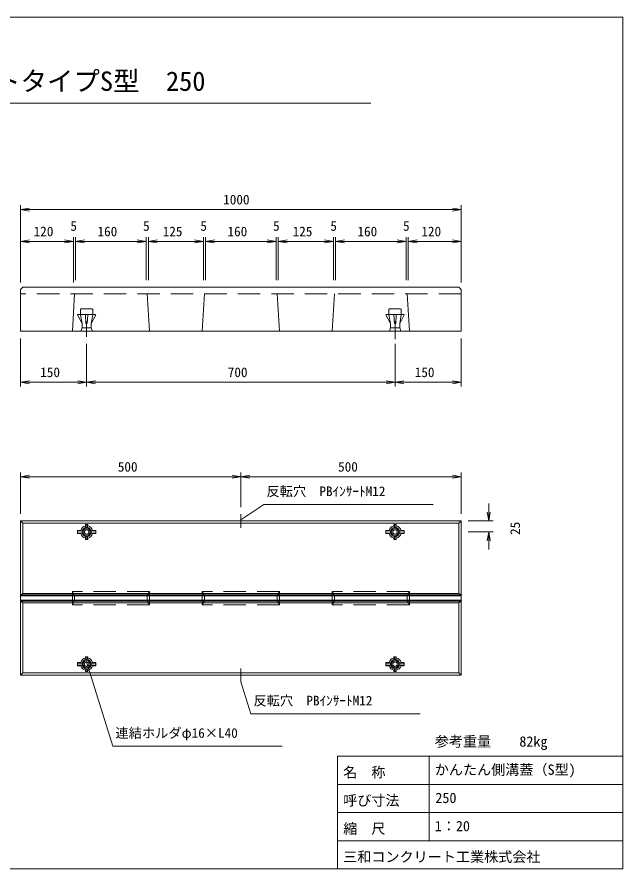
# Model space of a CAD drawing. Units: millimetres, scale not verified. Extents: x 1573 to 15247, y 1105 to 10775.
# Drawn here: x 8370 to 15247, y 1105 to 10775 of the extents above; entities that cross this region are included whole.
import ezdxf
from ezdxf.enums import TextEntityAlignment as Align

# ---------------------------------------------------------------- set-up
doc = ezdxf.new("R2010")
doc.units = ezdxf.units.MM
doc.header["$LTSCALE"] = 20
doc.linetypes.add('USER1', pattern=[19, 12.7, -6.3])
doc.linetypes.add('USER3', pattern=[13, 10, -1, 1, -1])
for name, color, linetype, lineweight in [('0_2', 7, 'Continuous', 9), ('D-STR-DIM（寸法）', 7, 'Continuous', 18), ('D-STR-HTXT（旗揚げ）', 7, 'Continuous', 18), ('D-STR-STR1（構造物）', 7, 'Continuous', 18), ('D-STR（構造物外形線）', 1, 'Continuous', 18), ('D-TTL(外枠）', 2, 'Continuous', 18), ('D-TTL-LINE（枠内）', 2, 'Continuous', 18)]:
    doc.layers.add(name, color=color, linetype=linetype, lineweight=lineweight)
for name, color, linetype in [('D-STR-TXT（文字）', 7, 'Continuous'), ('D-TTL-TXT（文字）', 7, 'Continuous'), ('用紙-用紙-GR1_02', 7, 'Continuous')]:
    doc.layers.add(name, color=color, linetype=linetype)
doc.styles.add('ＭＳ ゴシック', font='')
doc.styles.get('ＭＳ ゴシック').set_extended_font_data('MS Gothic')

msp = doc.modelspace()

# ---------------------------------------------------------------- linework, layer by layer
at = {"layer": '0_2'}
for p, q in [((8410.44, 8589.97), (8510.44, 8606.63)), ((13310.44, 8606.63), (13410.44, 8589.97)), ((8510.44, 8573.3), (8410.44, 8589.97)), ((8410.44, 8589.97), (8510.44, 8589.97)), ((13410.44, 8589.97), (13310.44, 8573.3)), ((13410.44, 8589.97), (13310.44, 8589.97)), ((8410.44, 8228.19), (8510.44, 8244.86)), ((8510.44, 8211.52), (8410.44, 8228.19)), ((8410.44, 8228.19), (8510.44, 8228.19)), ((8910.44, 8244.86), (9010.44, 8228.19)), ((9010.44, 8228.19), (8910.44, 8228.19)), ((9010.44, 8228.19), (8910.44, 8211.52)), ((9035.44, 8228.19), (9135.44, 8244.86)), ((9135.44, 8211.52), (9035.44, 8228.19)), ((9035.44, 8228.19), (9135.44, 8228.19)), ((9735.44, 8244.86), (9835.44, 8228.19)), ((9835.44, 8228.19), (9735.44, 8228.19)), ((9835.44, 8228.19), (9735.44, 8211.52)), ((9860.44, 8228.19), (9960.44, 8244.86)), ((9960.44, 8211.52), (9860.44, 8228.19)), ((9860.44, 8228.19), (9960.44, 8228.19)), ((10385.44, 8244.86), (10485.44, 8228.19)), ((10485.44, 8228.19), (10385.44, 8228.19)), ((10485.44, 8228.19), (10385.44, 8211.52)), ((10510.44, 8228.19), (10610.44, 8244.86)), ((10610.44, 8211.52), (10510.44, 8228.19)), ((10510.44, 8228.19), (10610.44, 8228.19)), ((11210.44, 8244.86), (11310.44, 8228.19)), ((11310.44, 8228.19), (11210.44, 8211.52)), ((11310.44, 8228.19), (11210.44, 8228.19)), ((11335.44, 8228.19), (11435.44, 8244.86)), ((11435.44, 8211.52), (11335.44, 8228.19)), ((11335.44, 8228.19), (11435.44, 8228.19)), ((11860.44, 8244.86), (11960.44, 8228.19)), ((11960.44, 8228.19), (11860.44, 8211.52)), ((11960.44, 8228.19), (11860.44, 8228.19)), ((11985.44, 8228.19), (12085.44, 8244.86)), ((12085.44, 8211.52), (11985.44, 8228.19)), ((11985.44, 8228.19), (12085.44, 8228.19)), ((12685.44, 8244.86), (12785.44, 8228.19)), ((12785.44, 8228.19), (12685.44, 8228.19)), ((12785.44, 8228.19), (12685.44, 8211.52)), ((12810.44, 8228.19), (12910.44, 8244.86)), ((12810.44, 8228.19), (12910.44, 8228.19)), ((12910.44, 8211.52), (12810.44, 8228.19)), ((13310.44, 8244.86), (13410.44, 8228.19)), ((13410.44, 8228.19), (13310.44, 8211.52)), ((13410.44, 8228.19), (13310.44, 8228.19)), ((8410.44, 6629.9), (8510.44, 6646.57)), ((8510.44, 6613.24), (8410.44, 6629.9)), ((8410.44, 6629.9), (8510.44, 6629.9)), ((9060.44, 6646.57), (9160.44, 6629.9)), ((9160.44, 6629.9), (9060.44, 6613.24)), ((9160.44, 6629.9), (9060.44, 6629.9)), ((9160.44, 6629.9), (9260.44, 6646.57)), ((9260.44, 6613.24), (9160.44, 6629.9)), ((9160.44, 6629.9), (9260.44, 6629.9)), ((12560.44, 6646.57), (12660.44, 6629.9)), ((12660.44, 6629.9), (12560.44, 6613.24)), ((12660.44, 6629.9), (12560.44, 6629.9)), ((12660.44, 6629.9), (12760.44, 6646.57)), ((12760.44, 6613.24), (12660.44, 6629.9)), ((12660.44, 6629.9), (12760.44, 6629.9)), ((13310.44, 6646.57), (13410.44, 6629.9)), ((13410.44, 6629.9), (13310.44, 6613.24)), ((13410.44, 6629.9), (13310.44, 6629.9)), ((8410.44, 5556.75), (8510.44, 5573.41)), ((8510.44, 5540.08), (8410.44, 5556.75)), ((8410.44, 5556.75), (8510.44, 5556.75)), ((10810.44, 5573.41), (10910.44, 5556.75)), ((10910.44, 5556.75), (10810.44, 5540.08)), ((10910.44, 5556.75), (10810.44, 5556.75)), ((10910.44, 5556.75), (11010.44, 5573.41)), ((11010.44, 5540.08), (10910.44, 5556.75)), ((10910.44, 5556.75), (11010.44, 5556.75)), ((13310.44, 5573.41), (13410.44, 5556.75)), ((13410.44, 5556.75), (13310.44, 5540.08)), ((13410.44, 5556.75), (13310.44, 5556.75)), ((13723.45, 5054.95), (13706.78, 5154.95)), ((13740.12, 5154.95), (13723.45, 5054.95)), ((13723.45, 5054.95), (13723.45, 5154.95)), ((13706.78, 4829.95), (13723.45, 4929.95)), ((13723.45, 4929.95), (13740.12, 4829.95)), ((13723.45, 4929.95), (13723.45, 4829.95))]:
    msp.add_line(p, q, dxfattribs=at)
at = {"layer": 'D-STR-DIM（寸法）'}
for p, q in [((8410.44, 7762.8), (8410.44, 8639.97)), ((13410.44, 7762.8), (13410.44, 8639.97)), ((8510.44, 8589.97), (13310.44, 8589.97)), ((8510.44, 8228.19), (8910.44, 8228.19)), ((9010.44, 7762.8), (9010.44, 8278.19)), ((9035.44, 7787.8), (9035.44, 8278.19)), ((9135.44, 8228.19), (9735.44, 8228.19)), ((9835.44, 7787.8), (9835.44, 8278.19)), ((9860.44, 7787.8), (9860.44, 8278.19)), ((9960.44, 8228.19), (10385.44, 8228.19)), ((10485.44, 7787.8), (10485.44, 8278.19)), ((10510.44, 7787.8), (10510.44, 8278.19)), ((11210.44, 8228.19), (10610.44, 8228.19)), ((11310.44, 7787.8), (11310.44, 8278.19)), ((11335.44, 7787.8), (11335.44, 8278.19)), ((11860.44, 8228.19), (11435.44, 8228.19)), ((11960.44, 7787.8), (11960.44, 8278.19)), ((11985.44, 7787.8), (11985.44, 8278.19)), ((12685.44, 8228.19), (12085.44, 8228.19)), ((12785.44, 7787.8), (12785.44, 8278.19)), ((12810.44, 7787.8), (12810.44, 8278.19)), ((13310.44, 8228.19), (12910.44, 8228.19)), ((8410.44, 7127.8), (8410.44, 6579.9)), ((9160.44, 7063.93), (9160.44, 6579.9)), ((12660.44, 7063.93), (12660.44, 6579.9)), ((13410.44, 7127.8), (13410.44, 6579.9)), ((9060.44, 6629.9), (8510.44, 6629.9)), ((12560.44, 6629.9), (9260.44, 6629.9)), ((12760.44, 6629.9), (13310.44, 6629.9)), ((8410.44, 5134.95), (8410.44, 5606.75)), ((10810.44, 5556.75), (8510.44, 5556.75)), ((10910.44, 5211.77), (10910.44, 5606.75)), ((13310.44, 5556.75), (11010.44, 5556.75)), ((13410.44, 5134.95), (13410.44, 5606.75)), ((13723.45, 5154.95), (13723.45, 5254.95)), ((13490.44, 5054.95), (13773.45, 5054.95)), ((13490.44, 4929.95), (13773.45, 4929.95)), ((13723.45, 4829.95), (13723.45, 4729.95))]:
    msp.add_line(p, q, dxfattribs=at)
at = {"layer": 'D-STR-HTXT（旗揚げ）'}
for p, q in [((10910, 5066.53), (11169.54, 5243.15)), ((11169.54, 5243.15), (13092.59, 5243.15)), ((9160.44, 3454.95), (9456, 2500.13)), ((9160.44, 3454.73), (9455.94, 2500.13)), ((10910.44, 3228.13), (11022.13, 2867.3)), ((11022.13, 2867.3), (12945.18, 2867.3)), ((9455.94, 2500.13), (11378.98, 2500.13))]:
    msp.add_line(p, q, dxfattribs=at)
at = {"layer": 'D-STR-STR1（構造物）'}
for p, q in [((9090.44, 7455.3), (9090.44, 7397.8)), ((9222.94, 7462.8), (9097.94, 7462.8)), ((9230.44, 7397.8), (9230.44, 7455.3)), ((12590.44, 7397.8), (12590.44, 7455.3)), ((12597.94, 7462.8), (12722.94, 7462.8)), ((12730.44, 7455.3), (12730.44, 7397.8)), ((9057.53, 7393.82), (9107.94, 7297.8)), ((9260.94, 7397.8), (9059.94, 7397.8)), ((9091.21, 7393.37), (9107.94, 7297.8)), ((9148.09, 7394.8), (9152.94, 7297.8)), ((9169.94, 7397.8), (9150.94, 7397.8)), ((9167.94, 7297.8), (9172.79, 7394.8)), ((9212.94, 7297.8), (9263.35, 7393.82)), ((9212.94, 7297.8), (9229.66, 7393.37)), ((12607.94, 7297.8), (12557.53, 7393.82)), ((12559.94, 7397.8), (12760.94, 7397.8)), ((12607.94, 7297.8), (12591.21, 7393.37)), ((12652.94, 7297.8), (12648.09, 7394.8)), ((12650.94, 7397.8), (12669.94, 7397.8)), ((12672.79, 7394.8), (12667.94, 7297.8)), ((12763.35, 7393.82), (12712.94, 7297.8)), ((12729.66, 7393.37), (12712.94, 7297.8)), ((9107.94, 7247.8), (9107.94, 7297.8)), ((9152.94, 7297.8), (9167.94, 7297.8)), ((9160.44, 7143.93), (9160.44, 7324.72)), ((9160.44, 7143.93), (9160.44, 7324.72)), ((9212.94, 7247.8), (9212.94, 7297.8)), ((12607.94, 7247.8), (12607.94, 7297.8)), ((12667.94, 7297.8), (12652.94, 7297.8)), ((12660.44, 7117.41), (12660.44, 7324.72)), ((12660.44, 7143.93), (12660.44, 7324.72)), ((12712.94, 7247.8), (12712.94, 7297.8)), ((9107.94, 7247.8), (9095.44, 7207.8)), ((9107.94, 7247.8), (9212.94, 7247.8)), ((9212.94, 7247.8), (9225.44, 7207.8)), ((12607.94, 7247.8), (12595.44, 7207.8)), ((12712.94, 7247.8), (12607.94, 7247.8)), ((12712.94, 7247.8), (12725.44, 7207.8)), ((10910.44, 5131.77), (10910.44, 4978.57)), ((9055.44, 4917.17), (9055.44, 4943.17)), ((9109.45, 4942.67), (9055.44, 4942.67)), ((9059.94, 4947.67), (9092.66, 4947.67)), ((9109.45, 4942.67), (9092.66, 4947.67)), ((9147.94, 4999.04), (9147.94, 5010.67)), ((9152.94, 4982.13), (9147.94, 4999.04)), ((9152.44, 5015.17), (9168.44, 5015.17)), ((9152.94, 5015.17), (9152.94, 4982.13)), ((9167.94, 5015.17), (9167.94, 4982.13)), ((9172.94, 4999.04), (9167.94, 4982.13)), ((9172.94, 5010.67), (9172.94, 4999.04)), ((9228.21, 4947.67), (9211.43, 4942.67)), ((9265.44, 4942.67), (9211.43, 4942.67)), ((9260.94, 4947.67), (9228.21, 4947.67)), ((9265.44, 4917.17), (9265.44, 4943.17)), ((12555.44, 4917.17), (12555.44, 4943.17)), ((12555.44, 4942.67), (12609.45, 4942.67)), ((12559.94, 4947.67), (12592.66, 4947.67)), ((12592.66, 4947.67), (12609.45, 4942.67)), ((12647.94, 5010.67), (12647.94, 4999.04)), ((12647.94, 4999.04), (12652.94, 4982.13)), ((12668.44, 5015.17), (12652.44, 5015.17)), ((12652.94, 5015.17), (12652.94, 4982.13)), ((12667.94, 5015.17), (12667.94, 4982.13)), ((12667.94, 4982.13), (12672.94, 4999.04)), ((12672.94, 4999.04), (12672.94, 5010.67)), ((12711.43, 4942.67), (12728.21, 4947.67)), ((12711.43, 4942.67), (12765.44, 4942.67)), ((12760.94, 4947.67), (12728.21, 4947.67)), ((12765.44, 4917.17), (12765.44, 4943.17)), ((9109.45, 4917.67), (9055.44, 4917.67)), ((9092.66, 4912.67), (9059.94, 4912.67)), ((9092.66, 4912.67), (9109.45, 4917.67)), ((9152.94, 4878.2), (9147.94, 4861.29)), ((9147.94, 4849.67), (9147.94, 4861.29)), ((9168.44, 4845.17), (9152.44, 4845.17)), ((9152.94, 4878.2), (9152.94, 4845.17)), ((9167.94, 4878.2), (9172.94, 4861.29)), ((9167.94, 4878.2), (9167.94, 4845.17)), ((9172.94, 4861.29), (9172.94, 4849.67)), ((9228.21, 4912.67), (9211.43, 4917.67)), ((9265.44, 4917.67), (9211.43, 4917.67)), ((9260.94, 4912.67), (9228.21, 4912.67)), ((12555.44, 4917.67), (12609.45, 4917.67)), ((12559.94, 4912.67), (12592.66, 4912.67)), ((12592.66, 4912.67), (12609.45, 4917.67)), ((12652.94, 4878.2), (12647.94, 4861.29)), ((12647.94, 4861.29), (12647.94, 4849.67)), ((12652.44, 4845.17), (12668.44, 4845.17)), ((12652.94, 4878.2), (12652.94, 4845.17)), ((12667.94, 4878.2), (12672.94, 4861.29)), ((12667.94, 4878.2), (12667.94, 4845.17)), ((12672.94, 4849.67), (12672.94, 4861.29)), ((12711.43, 4917.67), (12765.44, 4917.67)), ((12728.21, 4912.67), (12711.43, 4917.67)), ((12728.21, 4912.67), (12760.94, 4912.67)), ((9147.94, 3510.23), (9147.94, 3498.6)), ((9152.94, 3481.69), (9147.94, 3498.6)), ((9168.44, 3514.73), (9152.44, 3514.73)), ((9152.94, 3481.69), (9152.94, 3514.73)), ((9167.94, 3481.69), (9167.94, 3514.73)), ((9167.94, 3481.69), (9172.94, 3498.6)), ((9172.94, 3498.6), (9172.94, 3510.23)), ((12647.94, 3498.6), (12647.94, 3510.23)), ((12652.94, 3481.69), (12647.94, 3498.6)), ((12652.44, 3514.73), (12668.44, 3514.73)), ((12652.94, 3481.69), (12652.94, 3514.73)), ((12667.94, 3481.69), (12667.94, 3514.73)), ((12667.94, 3481.69), (12672.94, 3498.6)), ((12672.94, 3510.23), (12672.94, 3498.6)), ((9055.44, 3442.73), (9055.44, 3416.73)), ((9109.45, 3442.23), (9055.44, 3442.23)), ((9109.45, 3417.23), (9055.44, 3417.23)), ((9092.66, 3447.23), (9059.94, 3447.23)), ((9059.94, 3412.23), (9092.66, 3412.23)), ((9092.66, 3447.23), (9109.45, 3442.23)), ((9109.45, 3417.23), (9092.66, 3412.23)), ((9228.21, 3447.23), (9211.43, 3442.23)), ((9265.44, 3442.23), (9211.43, 3442.23)), ((9265.44, 3417.23), (9211.43, 3417.23)), ((9228.21, 3412.23), (9211.43, 3417.23)), ((9260.94, 3447.23), (9228.21, 3447.23)), ((9260.94, 3412.23), (9228.21, 3412.23)), ((9265.44, 3442.73), (9265.44, 3416.73)), ((12555.44, 3442.73), (12555.44, 3416.73)), ((12555.44, 3442.23), (12609.45, 3442.23)), ((12555.44, 3417.23), (12609.45, 3417.23)), ((12559.94, 3447.23), (12592.66, 3447.23)), ((12559.94, 3412.23), (12592.66, 3412.23)), ((12592.66, 3447.23), (12609.45, 3442.23)), ((12592.66, 3412.23), (12609.45, 3417.23)), ((12728.21, 3447.23), (12711.43, 3442.23)), ((12711.43, 3442.23), (12765.44, 3442.23)), ((12711.43, 3417.23), (12728.21, 3412.23)), ((12711.43, 3417.23), (12765.44, 3417.23)), ((12728.21, 3447.23), (12760.94, 3447.23)), ((12760.94, 3412.23), (12728.21, 3412.23)), ((12765.44, 3442.73), (12765.44, 3416.73)), ((9152.94, 3377.77), (9147.94, 3360.85)), ((9147.94, 3360.85), (9147.94, 3349.23)), ((9152.44, 3344.73), (9168.44, 3344.73)), ((9152.94, 3344.73), (9152.94, 3377.77)), ((9172.94, 3360.85), (9167.94, 3377.77)), ((9167.94, 3344.73), (9167.94, 3377.77)), ((9172.94, 3349.23), (9172.94, 3360.85)), ((10910.44, 3228.13), (10910.44, 3381.33)), ((12647.94, 3360.85), (12652.94, 3377.77)), ((12647.94, 3349.23), (12647.94, 3360.85)), ((12668.44, 3344.73), (12652.44, 3344.73)), ((12652.94, 3344.73), (12652.94, 3377.77)), ((12667.94, 3344.73), (12667.94, 3377.77)), ((12667.94, 3377.77), (12672.94, 3360.85)), ((12672.94, 3360.85), (12672.94, 3349.23))]:
    msp.add_line(p, q, dxfattribs=at)
for centre, radius in [((9160.44, 4930.17), 52.5), ((9160.44, 4930.17), 40), ((12660.44, 4930.17), 52.5), ((12660.44, 4930.17), 40), ((9160.44, 3429.73), 52.5), ((12660.44, 3429.73), 52.5), ((9160.44, 3429.73), 40), ((12660.44, 3429.73), 40)]:
    msp.add_circle(centre, radius, dxfattribs=at)
at = {"layer": 'D-STR-STR1（構造物）', "linetype": 'USER3'}
for centre in [(9160.44, 4930.17), (12660.44, 4930.17), (9160.44, 3429.73), (12660.44, 3429.73)]:
    msp.add_circle(centre, 25, dxfattribs=at)
at = {"layer": 'D-STR-STR1（構造物）'}
for centre, radius, start, end in [((9097.94, 7455.3), 7.5, 90, 180), ((9222.94, 7455.3), 7.5, 0, 90), ((12597.94, 7455.3), 7.5, 90, 180), ((12722.94, 7455.3), 7.5, 0, 90), ((9062.03, 7393.82), 4.5, 117.69948, 180.00002), ((9095.71, 7393.37), 4.5, 99.92624, 180), ((9151.09, 7394.8), 3, 92.8624, 180), ((9169.79, 7394.8), 3, 0, 87.1376), ((9225.16, 7393.37), 4.5, 0, 80.07376), ((9258.85, 7393.82), 4.5, 0, 62.30054), ((12562.03, 7393.82), 4.5, 117.69946, 180), ((12595.71, 7393.37), 4.5, 99.92624, 180), ((12651.09, 7394.8), 3, 92.8624, 180), ((12669.79, 7394.8), 3, 0, 87.1376), ((12725.16, 7393.37), 4.5, 0, 80.07376), ((12758.85, 7393.82), 4.5, 359.99998, 62.30052), ((9059.94, 4943.17), 4.5, 90, 180), ((9160.44, 4930.17), 70, 100.28656, 165.52249), ((9152.44, 5010.67), 4.5, 90, 180), ((9168.44, 5010.67), 4.5, 359.99998, 89.99998), ((9160.44, 4930.17), 70, 14.47751, 79.71344), ((9260.94, 4943.17), 4.5, 0, 90), ((12559.94, 4943.17), 4.5, 90, 180), ((12660.44, 4930.17), 70, 100.28656, 165.52249), ((12652.44, 5010.67), 4.5, 90.00002, 180.00002), ((12668.44, 5010.67), 4.5, 0, 90), ((12660.44, 4930.17), 70, 14.47751, 79.71344), ((12760.94, 4943.17), 4.5, 0, 90), ((9059.94, 4917.17), 4.5, 180, 270), ((9160.44, 4930.17), 70, 194.47751, 259.71344), ((9152.44, 4849.67), 4.5, 180, 270), ((9168.44, 4849.67), 4.5, 270, 0), ((9160.44, 4930.17), 70, 280.28656, 345.52249), ((9260.94, 4917.17), 4.5, 270, 0), ((12559.94, 4917.17), 4.5, 180, 270), ((12660.44, 4930.17), 70, 194.47751, 259.71344), ((12652.44, 4849.67), 4.5, 180, 270), ((12668.44, 4849.67), 4.5, 270, 0), ((12660.44, 4930.17), 70, 280.28656, 345.52249), ((12760.94, 4917.17), 4.5, 270, 0), ((9160.44, 3429.73), 70, 100.28656, 165.52249), ((9152.44, 3510.23), 4.5, 90, 180), ((9168.44, 3510.23), 4.5, 0, 90), ((9160.44, 3429.73), 70, 14.47751, 79.71344), ((12660.44, 3429.73), 70, 100.28656, 165.52249), ((12652.44, 3510.23), 4.5, 90, 180), ((12668.44, 3510.23), 4.5, 0, 90), ((12660.44, 3429.73), 70, 14.47751, 79.71344), ((9059.94, 3442.73), 4.5, 90, 180), ((9059.94, 3416.73), 4.5, 180, 270), ((9160.44, 3429.73), 70, 194.47751, 259.71344), ((9160.44, 3429.73), 70, 280.28656, 345.52249), ((9260.94, 3442.73), 4.5, 0, 90), ((9260.94, 3416.73), 4.5, 270, 0), ((12559.94, 3442.73), 4.5, 90, 180), ((12559.94, 3416.73), 4.5, 180, 270), ((12660.44, 3429.73), 70, 194.47751, 259.71344), ((12660.44, 3429.73), 70, 280.28656, 345.52249), ((12760.94, 3442.73), 4.5, 0, 90), ((12760.94, 3416.73), 4.5, 270, 0), ((9152.44, 3349.23), 4.5, 180, 270), ((9168.44, 3349.23), 4.5, 270.00002, 0.00002), ((12652.44, 3349.23), 4.5, 179.99998, 269.99998), ((12668.44, 3349.23), 4.5, 270, 0)]:
    msp.add_arc(centre, radius, start, end, dxfattribs=at)
at = {"layer": 'D-STR（構造物外形線）'}
for p, q in [((8410.44, 7682.8), (8435.44, 7707.8)), ((8410.44, 7207.8), (8410.44, 7682.8)), ((13385.44, 7707.8), (8435.44, 7707.8)), ((13385.44, 7707.8), (13410.44, 7682.8)), ((13410.44, 7207.8), (13410.44, 7682.8)), ((9022.94, 7632.8), (8997.94, 7207.8)), ((9847.94, 7632.8), (9872.94, 7207.8)), ((10497.94, 7632.8), (10472.94, 7207.8)), ((11322.94, 7632.8), (11347.94, 7207.8)), ((11972.94, 7632.8), (11947.94, 7207.8)), ((12797.94, 7632.8), (12822.94, 7207.8)), ((13410.44, 7207.8), (8410.44, 7207.8)), ((8410.44, 3304.95), (8410.44, 5054.95)), ((8410.44, 5054.95), (13410.44, 5054.95)), ((8410.44, 5054.95), (8435.44, 5029.95)), ((8435.44, 4232.45), (8435.44, 5029.95)), ((13385.44, 5029.95), (8435.44, 5029.95)), ((13410.44, 5054.95), (13385.44, 5029.95)), ((13385.44, 4232.45), (13385.44, 5029.95)), ((13410.44, 3304.95), (13410.44, 5054.95)), ((8410.44, 4204.95), (8412.66, 4214.98)), ((8410.44, 4204.95), (13410.44, 4204.95)), ((8435.44, 4232.45), (8412.66, 4214.98)), ((8412.66, 4214.98), (13408.22, 4214.98)), ((8435.44, 4232.45), (13385.44, 4232.45)), ((9022.94, 4209.95), (9022.94, 4149.95)), ((9847.94, 4209.95), (9847.94, 4149.95)), ((10497.94, 4209.95), (10497.94, 4149.95)), ((11322.94, 4209.95), (11322.94, 4149.95)), ((11972.94, 4209.95), (11972.94, 4149.95)), ((12797.94, 4209.95), (12797.94, 4149.95)), ((13385.44, 4232.45), (13408.22, 4214.98)), ((13410.44, 4204.95), (13408.22, 4214.98)), ((13410.44, 4204.95), (13412.66, 4214.98)), ((8410.44, 4154.95), (13410.44, 4154.95)), ((8410.44, 4154.95), (8412.66, 4144.91)), ((8412.66, 4144.91), (13408.22, 4144.91)), ((8435.44, 4127.45), (8412.66, 4144.91)), ((8435.44, 4127.45), (13385.44, 4127.45)), ((8435.44, 3974.95), (8435.44, 4127.45)), ((13385.44, 4127.45), (13408.22, 4144.91)), ((13385.44, 3329.95), (13385.44, 4127.45)), ((13410.44, 4154.95), (13408.22, 4144.91)), ((13410.44, 4154.95), (13412.66, 4144.91)), ((8435.44, 3329.95), (8435.44, 3974.95)), ((8435.44, 3329.95), (8410.44, 3304.95)), ((8410.44, 3304.95), (13410.44, 3304.95)), ((8435.44, 3329.95), (13385.44, 3329.95)), ((13385.44, 3329.95), (13410.44, 3304.95))]:
    msp.add_line(p, q, dxfattribs=at)
at = {"layer": 'D-STR（構造物外形線）', "linetype": 'USER1'}
for p, q in [((13410.44, 7632.8), (8410.44, 7632.8)), ((8997.94, 4254.95), (9022.94, 4209.95)), ((8997.94, 4254.95), (8997.94, 4104.95)), ((9872.94, 4254.95), (8997.94, 4254.95)), ((9872.94, 4254.95), (9847.94, 4209.95)), ((9872.94, 4254.95), (9872.94, 4104.95)), ((10472.94, 4254.95), (10497.94, 4209.95)), ((10472.94, 4254.95), (10472.94, 4104.95)), ((11347.94, 4254.95), (10472.94, 4254.95)), ((11347.94, 4254.95), (11322.94, 4209.95)), ((11347.94, 4254.95), (11347.94, 4104.95)), ((11947.94, 4254.95), (11972.94, 4209.95)), ((11947.94, 4254.95), (11947.94, 4104.95)), ((12822.94, 4254.95), (11947.94, 4254.95)), ((12822.94, 4254.95), (12797.94, 4209.95)), ((12822.94, 4254.95), (12822.94, 4104.95)), ((9847.94, 4209.95), (9022.94, 4209.95)), ((11322.94, 4209.95), (10497.94, 4209.95)), ((12797.94, 4209.95), (11972.94, 4209.95)), ((8997.94, 4104.95), (9022.94, 4149.95)), ((9872.94, 4104.95), (8997.94, 4104.95)), ((9847.94, 4149.95), (9022.94, 4149.95)), ((9872.94, 4104.95), (9847.94, 4149.95)), ((10472.94, 4104.95), (10497.94, 4149.95)), ((11347.94, 4104.95), (10472.94, 4104.95)), ((11322.94, 4149.95), (10497.94, 4149.95)), ((11347.94, 4104.95), (11322.94, 4149.95)), ((11947.94, 4104.95), (11972.94, 4149.95)), ((12822.94, 4104.95), (11947.94, 4104.95)), ((12797.94, 4149.95), (11972.94, 4149.95)), ((12822.94, 4104.95), (12797.94, 4149.95))]:
    msp.add_line(p, q, dxfattribs=at)
at = {"layer": 'D-TTL(外枠）'}
for p, q in [((15246.76, 10774.88), (1573.24, 10774.88)), ((15246.76, 10774.88), (15246.76, 1105.12)), ((12006.76, 2385.12), (15246.76, 2385.12)), ((12006.76, 2385.12), (12006.76, 1105.12)), ((13046.76, 2385.12), (13046.76, 1425.12)), ((12006.76, 2065.12), (15246.76, 2065.12)), ((12006.76, 1745.12), (15246.76, 1745.12)), ((12006.76, 1425.12), (15246.76, 1425.12)), ((1573.24, 1105.12), (15246.76, 1105.12))]:
    msp.add_line(p, q, dxfattribs=at)
at = {"layer": 'D-TTL-LINE（枠内）'}
msp.add_line((4443.36, 9798.49), (12387.27, 9798.49), dxfattribs=at)

# ---------------------------------------------------------------- texts
at = {"layer": 'D-STR-DIM（寸法）', "style": 'ＭＳ ゴシック'}
for s, p in [('1000', (10709.8, 8614.97)), ('5', (8975.73, 8315.69)), ('5', (9800.73, 8315.69)), ('5', (10450.73, 8315.69)), ('5', (11275.73, 8315.69)), ('5', (11925.73, 8315.69)), ('5', (12750.73, 8315.69)), ('120', (8558.53, 8253.19)), ('160', (9283.53, 8253.19)), ('125', (10022.94, 8253.19)), ('160', (10758.53, 8253.19)), ('125', (11497.94, 8253.19)), ('160', (12233.53, 8253.19)), ('120', (12958.53, 8253.19)), ('150', (8633.53, 6654.9)), ('700', (10761.96, 6654.9)), ('150', (12883.53, 6654.9)), ('500', (9513.86, 5581.75)), ('500', (12013.86, 5581.75))]:
    msp.add_text(s, height=110, dxfattribs=at).set_placement(p, align=Align.BOTTOM_LEFT)
msp.add_text('25', height=110, rotation=90, dxfattribs=at).set_placement((14110.95, 4896.13), align=Align.BOTTOM_LEFT)
at = {"layer": 'D-STR-TXT（文字）', "style": 'ＭＳ ゴシック'}
for s, p in [('反転穴\u3000PBｲﾝｻｰﾄM12', (11201.41, 5303.73)), ('反転穴\u3000PBｲﾝｻｰﾄM12', (11054, 2927.88)), ('連結ホルダφ16×L40', (9487.81, 2560.71))]:
    msp.add_text(s, height=110, dxfattribs=at).set_placement(p, align=Align.BOTTOM_LEFT)
at = {"layer": 'D-TTL-TXT（文字）', "style": 'ＭＳ ゴシック'}
for s, p in [('参考重量\u3000\u300082kg', (13111.13, 2458.15)), ('名\u3000称', (12071.13, 2108.91)), ('かんたん側溝蓋（S型)', (13111.13, 2138.15)), ('呼び寸法', (12071.13, 1788.91)), ('250', (13117.66, 1818.15)), ('1：20', (13111.13, 1498.15)), ('縮\u3000尺', (12071.13, 1468.91)), ('三和コンクリート工業株式会社', (12071.13, 1148.91))]:
    msp.add_text(s, height=117.3, dxfattribs=at).set_placement(p, align=Align.BOTTOM_LEFT)
at = {"layer": '用紙-用紙-GR1_02', "style": 'ＭＳ ゴシック'}
msp.add_text('かんたん側溝\u3000蓋\u3000スリットタイプS型\u3000250', height=219.9, dxfattribs=at).set_placement((4511.52, 9871.06), align=Align.BOTTOM_LEFT)

doc.saveas('drawing.dxf')
